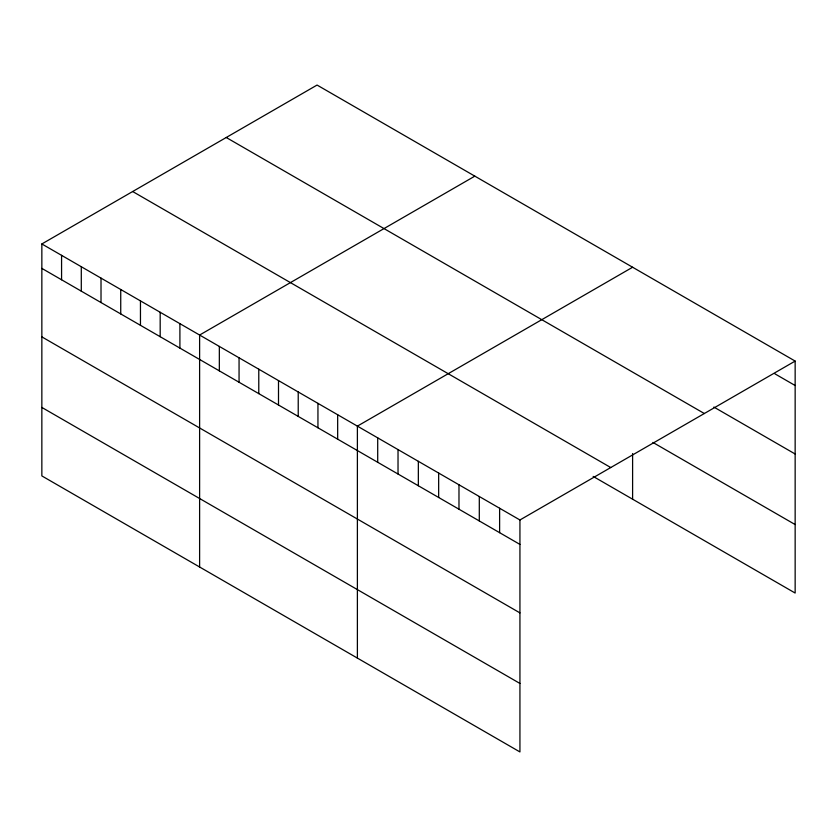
<?xml version="1.0" encoding="UTF-8"?>
<svg xmlns="http://www.w3.org/2000/svg" width="837" height="837" viewBox="0 0 837 837"><rect width="100%" height="100%" fill="white"/><g stroke="black" fill="none" stroke-linecap="round" stroke-linejoin="round"><path stroke-width="1.26" d="M41.85 243.954L519.934 519.976L519.934 751.94L41.85 475.918L41.85 243.954L317.066 85.06L795.15 361.082L795.15 593.046L593.161 476.42M474.83 176.147L199.614 335.041L199.614 567.005M632.605 267.244L357.389 426.127L357.389 658.091M519.934 519.976L795.15 361.082M774.832 373.783L795.15 385.512M713.877 407.075L795.15 453.999M226.241 137.498L704.325 413.52M652.923 442.438L795.15 524.558M132.675 191.527L610.759 467.548M41.85 268.384L519.934 544.406M41.85 336.872L519.934 612.893M41.85 407.431L519.934 683.452M632.605 453.539L632.605 499.197M499.616 508.247L499.616 532.677M479.298 496.519L479.298 520.938M458.979 484.78L458.979 509.21M438.661 473.051L438.661 497.481M418.343 461.323L418.343 485.753M398.025 449.595L398.025 474.014M377.707 437.866L377.707 462.286M337.667 414.744L337.667 439.174M317.945 403.361L317.945 427.78M298.223 391.978L298.223 416.397M278.501 380.584L278.501 405.014M258.779 369.201L258.779 393.631M239.058 357.817L239.058 382.237M219.336 346.434L219.336 370.854M179.903 323.657L179.903 348.087M160.181 312.274L160.181 336.694M140.459 300.881L140.459 325.311M120.737 289.497L120.737 313.927M101.015 278.114L101.015 302.544M81.294 266.731L81.294 291.15M61.572 255.337L61.572 279.767"/></g></svg>
